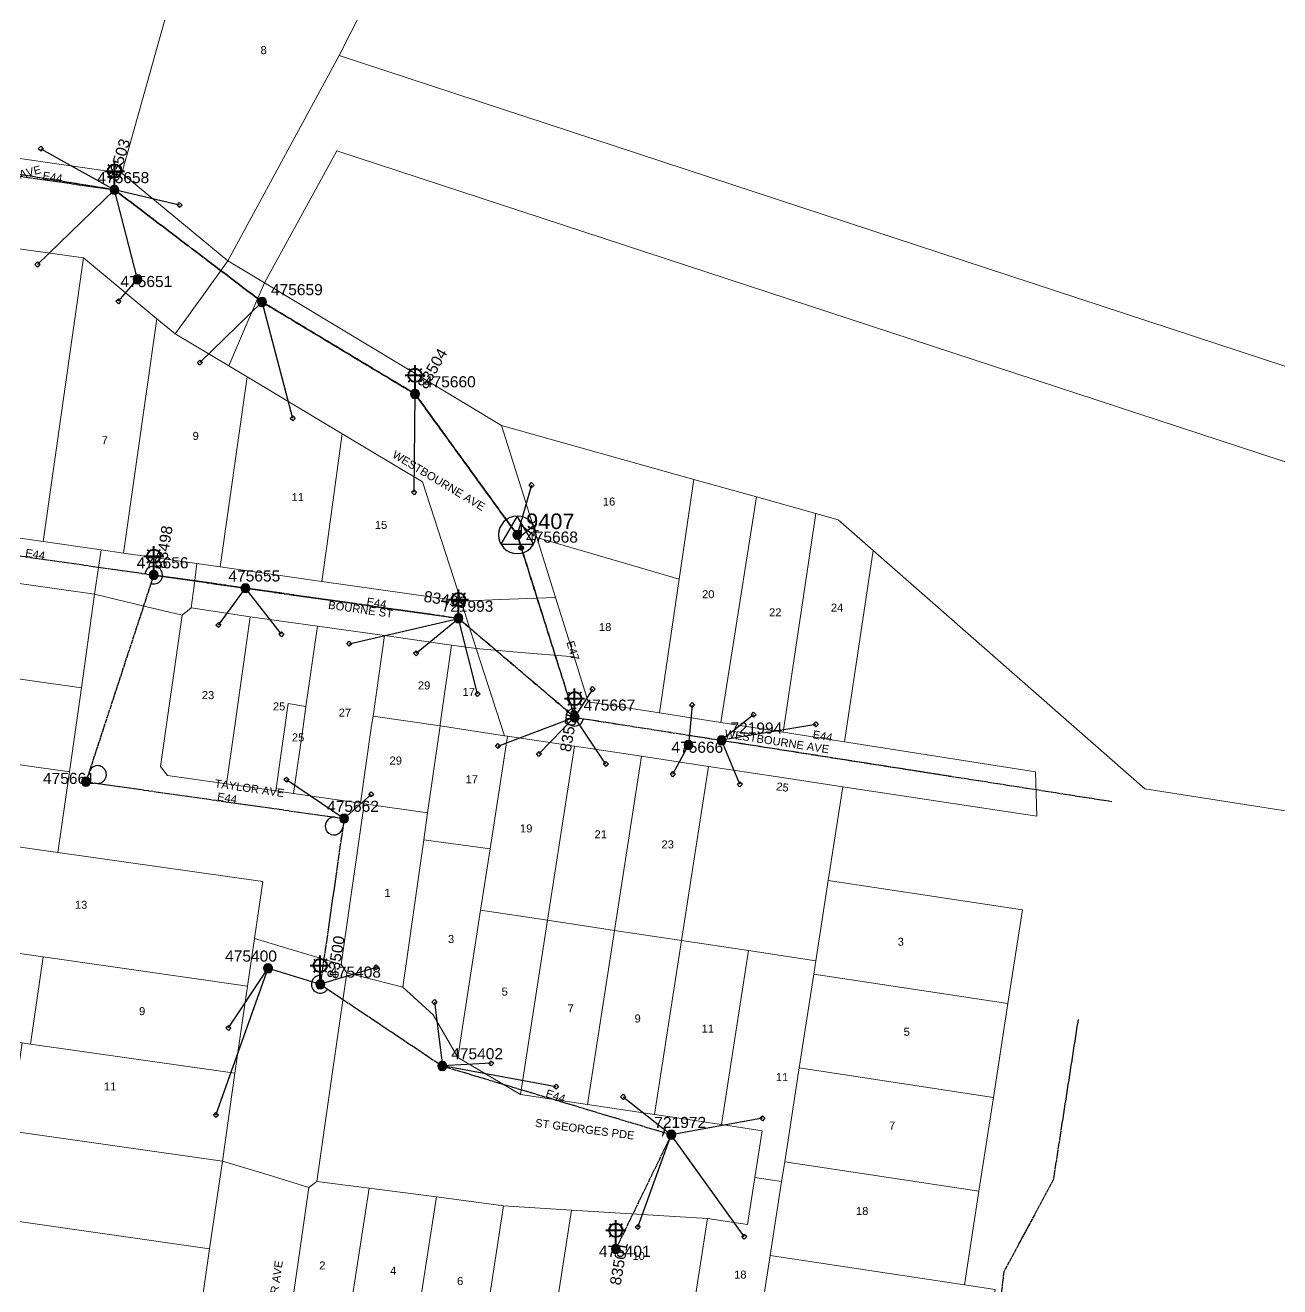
# Model space of a CAD drawing. Header units: metres. Extents: x 255732 to 259619, y 6266370 to 6267655.
# Drawn here: x 256941.6 to 257223.8, y 6267166.9 to 6267450.8 of the extents above; entities that cross this region are included whole.
import ezdxf
from ezdxf.enums import TextEntityAlignment as Align

# ---------------------------------------------------------------- set-up
doc = ezdxf.new("R2010")
doc.units = ezdxf.units.M
doc.linetypes.add('Cable Exist OH', pattern=[1, 1, 0])
doc.layers.get('0').update_dxf_attribs({"color": 6})
doc.layers.add('Cadastre Land Parcels_SP_EXT', color=9, linetype='Continuous', lineweight=5)
doc.layers.add('Cadastre Roads_SP_EXT', color=9, linetype='Continuous', lineweight=5)
for name, color, linetype in [('Equip_LV_EXT', 7, 'Continuous'), ('Equip_SP_SL_EXT', 7, 'Continuous'), ('Mains_HV_EXT', 7, 'Continuous'), ('Mains_LV_EXT', 7, 'Continuous'), ('Mains_SL_EXT', 7, 'Continuous'), ('Services_SP_EXT', 7, 'Continuous'), ('Sub_SP_TR_HV_LV_EXT', 7, 'Continuous'), ('SupportsOH_SP_TR_HV_LV_SL_EXT', 7, 'Continuous')]:
    doc.layers.add(name, color=color, linetype=linetype)
doc.layers.get('0').freeze()
doc.styles.add('iecARIAL', font='arial.ttf', dxfattribs={"height": 2})
doc.styles.add('POLE_LABEL', font='arial.ttf')
doc.styles.get("Standard").update_dxf_attribs({"font": 'arial.ttf'})

# ---------------------------------------------------------------- blocks, each defined once
blk = doc.blocks.new('SUB_POLE_EXT')
blk.add_wipeout([(0, 4.22), (0.42, 4.2), (0.83, 4.14), (1.21, 4.05), (1.62, 3.9), (1.99, 3.72), (2.35, 3.51), (2.68, 3.26), (2.99, 2.99), (3.28, 2.66), (3.52, 2.34), (3.76, 1.92), (3.9, 1.62), (4.04, 1.23), (4.18, 0.63), (4.22, 0), (4.18, -0.61), (4.06, -1.15), (3.9, -1.62), (3.58, -2.24), (3.22, -2.73), (2.97, -3.01), (2.68, -3.26), (2.36, -3.5), (2, -3.72), (1.64, -3.89), (1.25, -4.03), (0.82, -4.14), (0.42, -4.2), (0, -4.22), (-0.41, -4.2), (-0.8, -4.15), (-1.21, -4.05), (-1.62, -3.9), (-1.99, -3.73), (-2.35, -3.51), (-2.68, -3.26), (-2.96, -3.02), (-3.23, -2.72), (-3.51, -2.35), (-3.71, -2.01), (-3.91, -1.6), (-4.05, -1.21), (-4.16, -0.76), (-4.22, -0.14), (-4.21, 0.39), (-4.14, 0.83), (-4.03, 1.27), (-3.9, 1.63), (-3.71, 2.02), (-3.5, 2.37), (-3.28, 2.67), (-2.99, 2.99), (-2.68, 3.27), (-2.33, 3.52), (-1.98, 3.73), (-1.63, 3.9), (-1.2, 4.05), (-0.78, 4.15), (-0.4, 4.21)])
blk.add_line((2.16, 0.48), (2.16, 0.48, 0))
blk.add_lwpolyline([(-4.22, 0, 1), (4.22, 0, 1)], format="xyb", close=True)
blk.add_lwpolyline([(2.14, 0.52), (0, 4.22), (-3.66, -2.11), (3.66, -2.11)], close=True)
for tag, height, flags, p in [('ASSET_NUM', 3.5, 8, (2, 2)), ('STREET_CODE', 0.2, 9, (1.5, 0)), ('CONSTRUCTED_VOLTAGE', 0.2, 9, (1.5, -0.2)), ('OPERATING_VOLTAGE', 0.2, 9, (1.5, -0.6)), ('OPERATED_BY', 0.2, 9, (1.5, -0.8)), ('ORIENTATION', 0.2, 9, (1.5, -1.2)), ('OWNED_BY', 0.2, 9, (1.5, -1.4)), ('SECONDARY_VOLTAGE', 0.2, 9, (1.5, -1.6)), ('STATE', 0.2, 9, (1.5, -1.8)), ('SUBSTATION_TYPE', 0.2, 9, (1.5, -2)), ('STREETNAME', 0.2, 9, (1.5, -2.8)), ('NO_PHASES', 0.2, 9, (1.5, -0.4)), ('MAINTAINED_BY', 0.2, 9, (1.5, -1)), ('USAGE', 0.2, 9, (1.5, -2.2)), ('LEGEND', 0.2, 9, (1.5, -2.4)), ('LOCATION', 0.2, 9, (1.5, -2.6)), ('SUBURB', 0.2, 9, (1.5, -3)), ('Z', 0.2, 1, (1.5, -3.4)), ('NOTES', 0.2, 9, (1.5, -3.2))]:
    blk.add_attdef(tag, text='', height=height, dxfattribs=dict(flags=flags)).set_placement(p, align=Align.MIDDLE_LEFT)
blk = doc.blocks.new('LV_OH_LINKS_DISTFUSE_EXT')
for p, q in [((0, 0), (0.96, 0)), ((3.84, 0), (4.8, 0))]:
    blk.add_line(p, q)
blk.add_lwpolyline([(3.84, -1.2), (3.84, 1.2), (0.96, -1.2), (0.96, 1.2)], close=True)
at = {"flags": 9}
for tag, p in [('ACTUAL_STATUS', (0, 0)), ('CONSTRUCTED_VOLTAGE', (0, -0.2)), ('OPERATING_VOLTAGE', (0, -0.6)), ('ORIENTATION', (0, -0.8)), ('OWNED_BY', (0, -1)), ('STATE', (0, -1.2)), ('SWITCH_TYPE', (0, -1.4)), ('NO_PHASES', (0, -0.4)), ('USAGE', (0, -1.6)), ('NOTES', (0, -1.8))]:
    blk.add_attdef(tag, text='', height=0.2, dxfattribs=at).set_placement(p, align=Align.MIDDLE_LEFT)
at = {"flags": 1}
blk.add_attdef('Z', (0, 0), '', height=0.2, dxfattribs=at)
blk = doc.blocks.new('SL_LANTERN_EXT')
at = {"lineweight": 40}
for p, q in [((0, 1.97), (0, 6.47)), ((-2.25, 4.22), (2.25, 4.22)), ((-1.46, 5.68), (-1.06, 5.28)), ((-1.46, 2.76), (-1.06, 3.16)), ((1.46, 5.68), (1.06, 5.28)), ((1.46, 2.76), (1.06, 3.16)), ((0, 0), (0, 2.72))]:
    blk.add_line(p, q, dxfattribs=at)
blk.add_circle((0, 4.22), 1.5, dxfattribs=at)
at = {"style": 'iecARIAL', "flags": 8}
blk.add_attdef('ASSET_NUM', (1.5, 1.5), '', height=2.5, dxfattribs=at)
for tag, p, height, flags in [('OPERATING_VOLTAGE', (0.98, -1.65), 0.2, 9), ('ORIENTATION', (0.98, -1.85), 0.2, 9), ('OWNED_BY', (0.98, -2.05), 0.2, 9), ('STATE', (0.98, -2.25), 0.2, 9), ('CONSTRUCTED_VOLTAGE', (0.98, -0.65), 0.2, 9), ('CONTROL_TYPE', (0.98, -0.85), 0.2, 9), ('LANTERN_PURPOSE', (0.98, -1.05), 0.2, 9), ('LANTERN_TYPE', (0.98, -1.25), 0.2, 9), ('NO_PHASES', (0.98, -1.45), 0.2, 9), ('USAGE', (0.98, -2.45), 0.2, 9), ('CEXIST', (0.98, -2.65), 0.2, 9), ('CNEW', (0.98, -2.85), 0.2, 9), ('LNUMBER', (2.18, -3.25), 2.5, 8), ('CNUMBER', (0.98, -3.05), 0.2, 9), ('CREMOVE', (0.98, -3.25), 0.2, 9), ('CREPLACE', (0.98, -3.45), 0.2, 9), ('LKINGHEIGHT', (0.98, -3.65), 0.2, 9), ('LBRACKET', (0.98, -3.85), 0.2, 9), ('LBRACKETVOCAB', (0.98, -4.05), 0.2, 9), ('LCATEGORY', (0.98, -4.25), 0.2, 9), ('LCHARGE1', (0.98, -4.45), 0.2, 9), ('LCHARGE1PERCENT', (0.98, -4.65), 0.2, 9), ('LCHARGE2', (0.98, -4.85), 0.2, 9), ('LCHARGE2PERCENT', (0.98, -5.05), 0.2, 9), ('LCHARGE3', (0.98, -5.25), 0.2, 9), ('LCHARGE3PERCENT', (0.98, -5.45), 0.2, 9), ('LEXIST', (0.98, -5.65), 0.2, 9), ('LLAMP', (0.98, -5.85), 0.2, 9), ('LLAMPVOCAB', (0.98, -6.05), 0.2, 9), ('LMAST', (0.98, -6.25), 0.2, 9), ('LMASTVOCAB', (0.98, -6.45), 0.2, 9), ('LNEW', (0.98, -6.65), 0.2, 9), ('LANTNUMBER', (0.98, -6.85), 0.2, 9), ('LOUTREACH', (0.98, -7.25), 0.2, 9), ('LOUTREACHVOCAB', (0.98, -7.45), 0.2, 9), ('LRATECODE', (0.98, -7.65), 0.2, 9), ('LREMOVE', (0.98, -7.85), 0.2, 9), ('LREPLACE', (0.98, -8.05), 0.2, 9), ('LTYPE', (0.98, -8.25), 0.2, 9), ('LTYPEVOCAB', (0.98, -8.45), 0.2, 9), ('LEGEND', (0.98, -8.65), 0.2, 9), ('STREETNAME', (0.98, -9.25), 0.2, 9), ('SUBURB', (0.98, -9.45), 0.2, 1), ('LOCATION', (0.98, -8.85), 0.2, 9), ('NOTES', (0.98, -9.05), 0.2, 9)]:
    blk.add_attdef(tag, p, '', height=height, dxfattribs=dict(flags=flags))
blk = doc.blocks.new('CCP_EXT')
blk.add_wipeout([(0, 0.57), (0.57, 0), (0, -0.57), (-0.57, 0)])
blk.add_lwpolyline([(-0.57, 0), (0, 0.57), (0.57, 0), (0, -0.57), (-0.57, 0)])
at = {"flags": 1}
blk.add_attdef('Z', (0, 0), '', height=0.2, dxfattribs=at)
at = {"flags": 9}
for tag, p in [('CCP_TYPE', (0, 0)), ('CONSTRUCTED_VOLTAGE', (0, -0.2)), ('OPERATING_VOLTAGE', (0, -0.6)), ('ORIENTATION', (0, -0.8)), ('OWNED_BY', (0, -1)), ('STATE', (0, -1.8)), ('NO_PHASES', (0, -0.4)), ('USAGE', (0, -1.2)), ('LEGEND', (0, -1.4)), ('LIFE_SUPPORT', (0, -1.6)), ('NOTES', (0, -2))]:
    blk.add_attdef(tag, text='', height=0.2, dxfattribs=at).set_placement(p, align=Align.MIDDLE_LEFT)
blk = doc.blocks.new('POLE_EXT')
blk.add_hatch(color=256).paths.add_polyline_path([(-1, 0, 1), (1, 0, 1)])
blk.add_lwpolyline([(-1, 0, 1), (1, 0, 1)], format="xyb", close=True)
for tag, height, flags, p in [('pNumber', 2.5, 8, (-17.84, 2.07)), ('OWNED_BY', 0.2, 9, (1.35, -0.4)), ('SPECIAL_USE', 0.2, 9, (1.35, -0.8)), ('STATE', 0.2, 9, (1.35, -1)), ('cLV', 0.2, 9, (1.35, -1.4)), ('hDepth', 0.2, 9, (1.35, -1.6)), ('hDia', 0.2, 9, (1.35, -1.8)), ('cHV', 0.2, 9, (1.35, -2)), ('PARENT', 0.2, 9, (1.35, -0.6)), ('USAGE', 0.2, 9, (1.35, -1.2)), ('LBRACKET', 0.2, 9, (1.35, -2.2)), ('LExisting', 0.2, 9, (1.35, -2.4)), ('LANTNUMBER', 0.2, 9, (1.35, -2.6)), ('LOther', 0.2, 9, (1.35, -2.8)), ('cLinedev', 0.2, 9, (1.35, -3.4)), ('pExisting', 0.2, 9, (1.35, -3.8)), ('pFooting', 0.2, 9, (1.35, -4.4)), ('pNew', 0.2, 9, (1.35, -4.6)), ('pRelocate', 0.2, 9, (1.35, -5)), ('pRemove', 0.2, 9, (1.35, -5.2)), ('pReplace', 0.2, 9, (1.35, -5.4)), ('pStay', 0.2, 9, (1.35, -5.6)), ('LRemove', 0.2, 9, (1.35, -3)), ('LEGEND', 0.2, 9, (1.35, -3.2)), ('LOCATION', 0.2, 9, (1.35, -3.6)), ('PFNUMBER', 0.2, 9, (1.35, -4)), ('NEWPFNUMBER', 0.2, 9, (1.35, -4.2)), ('pType', 0.2, 9, (1.35, -5.8)), ('cspan', 0.2, 9, (1.35, -6)), ('STREETNAME', 0.2, 9, (1.35, -6.2)), ('SUBURB', 0.2, 9, (1.35, -6.4)), ('OPERATED_BY', 0.2, 9, (1.36, -7.01)), ('NOTES', 0.2, 9, (1.35, -6.6)), ('MAINTAINED_BY', 0.2, 9, (1.36, -6.81))]:
    blk.add_attdef(tag, text='', height=height, dxfattribs=dict(flags=flags)).set_placement(p, align=Align.MIDDLE_LEFT)
at = {"style": 'POLE_LABEL'}
for tag, height, flags, p in [('ASSET_NUM', 2.5, 8, (2, 2)), ('STRUCTURE_PLANT_NUMBER', 0.2, 9, (1.35, 0.03)), ('STREET_CODE', 0.2, 9, (1.35, -0.2))]:
    blk.add_attdef(tag, text='', height=height, dxfattribs=dict(at, flags=flags)).set_placement(p, align=Align.MIDDLE_LEFT)
at = {"flags": 1}
blk.add_attdef('Z', (1.35, -7.33), '', height=0.2, dxfattribs=at)
blk = doc.blocks.new('End Shackle_EXT')
blk.add_wipeout([(0, 0.25), (1.81, 0.25), (1.82, -0.25), (0, -0.25)])
blk.add_line((1.81, -1), (1.81, 1))
at = {"flags": 1}
blk.add_attdef('Z', (0, 0), '', height=0.2, dxfattribs=at)
at = {"flags": 9}
for tag, p in [('CONNECTOR_TYPE', (0, 0)), ('CONSTRUCTED_VOLTAGE', (0, -0.2)), ('OPERATING_VOLTAGE', (0, -0.6)), ('ORIENTATION', (0, -0.8)), ('OWNED_BY', (0, -1)), ('STATE', (0, -1.2)), ('NO_PHASES', (0, -0.4)), ('USAGE', (0, -1.4)), ('NOTES', (0, -1.6))]:
    blk.add_attdef(tag, text='', height=0.2, dxfattribs=at).set_placement(p, align=Align.MIDDLE_LEFT)
blk = doc.blocks.new('CONNECTOR_NODE_EXT')
h = blk.add_hatch(color=256)
edge = h.paths.add_edge_path()
edge.add_arc((0, 0), 0.5, 0, 360)
blk.add_circle((0, 0), 0.5)
at = {"flags": 1}
blk.add_attdef('Z', (0, 0), '', height=0.2, dxfattribs=at)
at = {"flags": 9}
for tag, p in [('CONNECTOR_TYPE', (0, 0)), ('CONSTRUCTED_VOLTAGE', (0, -0.2)), ('OPERATING_VOLTAGE', (0, -0.6)), ('ORIENTATION', (0, -0.8)), ('SUBTYPE', (0, -1)), ('NO_PHASES', (0, -0.4)), ('USAGE', (0, -1.2)), ('NOTES', (0, -1.4))]:
    blk.add_attdef(tag, text='', height=0.2, dxfattribs=at).set_placement(p, align=Align.MIDDLE_LEFT)

msp = doc.modelspace()

# ---------------------------------------------------------------- linework, layer by layer
at = {"layer": 'Cadastre Land Parcels_SP_EXT', "linetype": 'Continuous'}
for points in [[(257075.94, 6267651.43), (257052.75, 6267654.77), (257050.38, 6267638.89), (257047.78, 6267621.13), (257044.07, 6267595.63), (257040.33, 6267569.81), (257026.08, 6267471.42), (257012.21, 6267443.95), (257313.75, 6267344.87), (257352.19, 6267612.03), (257345.67, 6267612.96), (257327.56, 6267615.48), (257309.44, 6267618), (257285.3, 6267621.36), (257205.32, 6267632.84), (257185.3, 6267635.73), (257165.58, 6267638.56), (257135.7, 6267642.85), (257105.82, 6267647.14), (257075.94, 6267651.43)], [(256983.85, 6267490.82), (256936.47, 6267497.65), (256925.71, 6267422.87), (256963.36, 6267417.47), (256983.85, 6267490.82)], [(257012.21, 6267443.95), (257026.08, 6267471.42), (256983.85, 6267490.82), (256963.36, 6267417.47), (256987.19, 6267397.75), (257012.21, 6267443.95)], [(256954.69, 6267398.41), (256934.79, 6267401.21), (256925.71, 6267337.45), (256945.62, 6267334.61), (256954.69, 6267398.41)], [(256971.21, 6267384.72), (256954.69, 6267398.41), (256945.62, 6267334.61), (256958.67, 6267332.74), (256963.71, 6267332.01), (256971.21, 6267384.72)], [(256975.3, 6267381.36), (256971.21, 6267384.72), (256963.71, 6267332.01), (256980.19, 6267329.64), (256985.43, 6267328.89), (256991.51, 6267371.64), (256987.4, 6267374.11), (256975.3, 6267381.36)], [(257012.89, 6267358.82), (256991.51, 6267371.64), (256985.43, 6267328.89), (257008.32, 6267325.59), (257009.42, 6267333.56), (257012.89, 6267358.82)], [(257012.89, 6267358.82), (257009.42, 6267333.56), (257008.32, 6267325.59), (257039.64, 6267321.19), (257030.95, 6267348.06), (257012.89, 6267358.82)], [(257106.13, 6267344.64), (257092.03, 6267348.58), (257088.74, 6267326.14), (257084.33, 6267296.04), (257098.07, 6267293.88), (257106.13, 6267344.64)], [(257119.47, 6267340.92), (257106.13, 6267344.64), (257098.07, 6267293.88), (257112.09, 6267291.69), (257119.47, 6267340.92)], [(257125.91, 6267289.52), (257132.34, 6267332.6), (257124.46, 6267339.52), (257119.47, 6267340.92), (257112.09, 6267291.69), (257125.91, 6267289.52)], [(256957.21, 6267322.77), (256917.46, 6267328.43), (256906.09, 6267319.94), (256904.52, 6267308.74), (256954.24, 6267301.69), (256957.21, 6267322.77)], [(256992.23, 6267317.69), (256978.96, 6267319.66), (256976.89, 6267318.04), (256972.05, 6267284.02), (256973.59, 6267281.96), (256986.87, 6267280.07), (256988.66, 6267292.64), (256992.23, 6267317.69)], [(257007.32, 6267315.54), (256992.23, 6267317.69), (256988.66, 6267292.64), (256986.87, 6267280.07), (256997.96, 6267278.49), (256999.98, 6267292.84), (257000.79, 6267298.17), (257004.74, 6267297.52), (257007.32, 6267315.54)], [(257022.41, 6267313.44), (257007.32, 6267315.54), (257004.74, 6267297.52), (257004.1, 6267292.94), (257001.95, 6267277.89), (257017.04, 6267275.74), (257019.53, 6267293.23), (257019.84, 6267295.34), (257022.41, 6267313.44)], [(257037.5, 6267311.28), (257022.41, 6267313.44), (257019.84, 6267295.34), (257034.92, 6267293.11), (257034.98, 6267293.54), (257037.5, 6267311.28)], [(257043.08, 6267310.52), (257037.5, 6267311.28), (257034.98, 6267293.54), (257034.92, 6267293.11), (257049.39, 6267290.92), (257043.08, 6267310.52)], [(256954.24, 6267301.69), (256904.52, 6267308.74), (256901.78, 6267289.88), (256951.54, 6267282.79), (256954.24, 6267301.69)], [(257004.74, 6267297.52), (257000.79, 6267298.17), (256999.98, 6267292.84), (256997.96, 6267278.49), (257001.95, 6267277.89), (257004.1, 6267292.94), (257004.74, 6267297.52)], [(257034.92, 6267293.11), (257019.84, 6267295.34), (257019.53, 6267293.23), (257017.04, 6267275.74), (257017.87, 6267275.59), (257032.13, 6267273.59), (257034.92, 6267293.11)], [(257049.39, 6267290.92), (257034.92, 6267293.11), (257032.13, 6267273.59), (257031.25, 6267267.53), (257046.17, 6267265.44), (257050.09, 6267290.83), (257049.39, 6267290.92)], [(256951.54, 6267282.79), (256901.78, 6267289.88), (256899.19, 6267271.78), (256948.96, 6267264.67), (256951.54, 6267282.79)], [(257065.16, 6267288.56), (257050.09, 6267290.83), (257046.17, 6267265.44), (257044.01, 6267251.66), (257059.1, 6267249.39), (257065.16, 6267288.56)], [(257080.23, 6267286.29), (257065.16, 6267288.56), (257059.1, 6267249.39), (257074.18, 6267247.12), (257080.23, 6267286.29)], [(257095.3, 6267284.02), (257080.23, 6267286.29), (257074.18, 6267247.12), (257089.25, 6267244.85), (257095.3, 6267284.02)], [(257122.27, 6267258.36), (257125.53, 6267279.46), (257110.38, 6267281.75), (257095.3, 6267284.02), (257089.25, 6267244.85), (257104.33, 6267242.58), (257119.47, 6267240.31), (257122.27, 6267258.36)], [(257032.13, 6267273.59), (257017.87, 6267275.59), (257012.66, 6267239.42), (257013.92, 6267237.54), (257026.54, 6267234.36), (257031.25, 6267267.53), (257032.13, 6267273.59)], [(256993.16, 6267245.32), (256995.02, 6267258.12), (256948.96, 6267264.67), (256899.19, 6267271.78), (256895.83, 6267248.24), (256945.6, 6267241.14), (256991.6, 6267234.58), (256993.16, 6267245.32)], [(257044.01, 6267251.66), (257046.17, 6267265.44), (257031.25, 6267267.53), (257026.54, 6267234.36), (257033.35, 6267228.15), (257038.91, 6267218.53), (257044.01, 6267251.66)], [(257165.96, 6267251.75), (257122.27, 6267258.36), (257119.47, 6267240.31), (257119, 6267237.27), (257162.69, 6267230.65), (257165.96, 6267251.75)], [(257059.1, 6267249.39), (257044.01, 6267251.66), (257038.91, 6267218.53), (257053.04, 6267210.23), (257059.1, 6267249.39)], [(257074.18, 6267247.12), (257059.1, 6267249.39), (257053.04, 6267210.23), (257068.12, 6267207.96), (257074.18, 6267247.12)], [(256945.6, 6267241.14), (256895.83, 6267248.24), (256893.03, 6267228.64), (256940.9, 6267221.81), (256942.8, 6267221.53), (256945.6, 6267241.14)], [(257089.25, 6267244.85), (257074.18, 6267247.12), (257068.12, 6267207.96), (257083.19, 6267205.69), (257089.25, 6267244.85)], [(257104.33, 6267242.58), (257089.25, 6267244.85), (257083.19, 6267205.69), (257098.26, 6267203.42), (257104.33, 6267242.58)], [(256991.6, 6267234.58), (256945.6, 6267241.14), (256942.8, 6267221.53), (256988.78, 6267214.97), (256991.6, 6267234.58)], [(257111.77, 6267190.59), (257112.47, 6267195.08), (257115.74, 6267216.17), (257119, 6267237.27), (257119.47, 6267240.31), (257104.33, 6267242.58), (257098.26, 6267203.42), (257107.38, 6267202.04), (257105.75, 6267191.49), (257111.77, 6267190.59)], [(257162.69, 6267230.65), (257119, 6267237.27), (257115.74, 6267216.17), (257159.43, 6267209.56), (257162.69, 6267230.65)], [(256942.8, 6267221.53), (256940.9, 6267221.81), (256938.08, 6267202.04), (256985.95, 6267195.23), (256988.78, 6267214.97), (256942.8, 6267221.53)], [(257159.43, 6267209.56), (257115.74, 6267216.17), (257112.47, 6267195.08), (257156.16, 6267188.46), (257159.43, 6267209.56)], [(256938.08, 6267202.04), (256890.2, 6267208.89), (256887.34, 6267189.14), (256935.95, 6267182.19), (256983.06, 6267175.47), (256985.95, 6267195.23), (256938.08, 6267202.04)], [(257152.89, 6267167.37), (257156.16, 6267188.46), (257112.47, 6267195.08), (257111.77, 6267190.59), (257109.17, 6267173.95), (257152.89, 6267167.37)], [(257018.97, 6267189.09), (257007.17, 6267190.64), (257005.43, 6267189.29), (257000.22, 6267153.12), (257001.52, 6267151.59), (257013.15, 6267151.34), (257018.97, 6267189.09)], [(257088.05, 6267136.92), (257102.99, 6267133.94), (257109.17, 6267173.95), (257111.77, 6267190.59), (257105.75, 6267191.49), (257104.12, 6267180.95), (257095.07, 6267182.3), (257091.63, 6267160.09), (257088.05, 6267136.92)], [(257034.09, 6267187.14), (257018.97, 6267189.09), (257013.15, 6267151.34), (257028.52, 6267151), (257034.09, 6267187.14)], [(257049.23, 6267185.17), (257034.09, 6267187.14), (257028.52, 6267151), (257043.17, 6267146.02), (257049.23, 6267185.17)], [(257061.58, 6267165.35), (257064.49, 6267184.19), (257049.23, 6267185.17), (257043.17, 6267146.02), (257058.13, 6267142.99), (257061.58, 6267165.35)], [(257091.63, 6267160.09), (257095.07, 6267182.3), (257064.49, 6267184.19), (257061.58, 6267165.35), (257091.63, 6267160.09)], [(256983.06, 6267175.47), (256935.95, 6267182.19), (256928.2, 6267164.75), (256877.11, 6267171.92), (256866.26, 6267153.55), (256977.63, 6267137.64), (256983.06, 6267175.47)], [(257154.6, 6267132.56), (257159.82, 6267166.3), (257152.89, 6267167.37), (257109.17, 6267173.95), (257102.99, 6267133.94), (257154.6, 6267132.56)]]:
    msp.add_lwpolyline(points, close=True, dxfattribs=at)
at = {"layer": 'Cadastre Roads_SP_EXT', "linetype": 'Continuous'}
msp.add_lwpolyline([(256917.46, 6267328.43), (256957.21, 6267322.77), (256957.94, 6267327.72), (256958.67, 6267332.74), (256958.67, 6267332.74), (256945.62, 6267334.61), (256925.71, 6267337.45)], dxfattribs=at)
msp.add_lwpolyline([(257005.43, 6267189.29), (256997.2, 6267191.8), (256985.95, 6267195.23), (256983.06, 6267175.47), (256977.63, 6267137.64), (256976.97, 6267133.14), (257015.15, 6267115.77), (257014.15, 6267133.55), (257013.15, 6267151.34), (257001.52, 6267151.59), (257000.22, 6267153.12), (257005.43, 6267189.29)], close=True, dxfattribs=at)
at = {"layer": 'Mains_LV_EXT', "linetype": 'Cable Exist OH'}
for points in [[(256925.93, 6267418.89), (256961.67, 6267413.75)], [(256994.88, 6267388.53), (257029.3, 6267367.81)], [(256922.13, 6267334.01), (256970.51, 6267327.08)], [(256970.51, 6267327.08), (256955.25, 6267280.57)], [(256970.51, 6267327.08), (256991.14, 6267324.11)], [(256991.14, 6267324.11), (257039.08, 6267317.32)], [(257065.2, 6267295.07), (257091.15, 6267291.01)], [(257091.15, 6267291.01), (257098.25, 6267289.9)], [(257013.34, 6267272.29), (257007.97, 6267235)]]:
    msp.add_lwpolyline(points, dxfattribs=at)
at = {"layer": 'Mains_LV_EXT', "linetype": 'Continuous'}
for points in [[(256969.88, 6267325.18, 2.748254), (256968.53, 6267327.36)], [(257065.57, 6267297.04, 2.463917), (257067.18, 6267294.76)], [(256957.24, 6267280.29, 2.750368), (256955.88, 6267282.47)], [(257011.36, 6267272.57, 2.41717), (257013.05, 6267270.31)], [(257008.25, 6267236.98, 1.811503), (257009.63, 6267233.89)]]:
    msp.add_lwpolyline(points, format="xyb", dxfattribs=at)
at = {"layer": 'Mains_SL_EXT', "linetype": 'Cable Exist OH'}
msp.add_lwpolyline([(256891.38, 6267410.05), (256925.93, 6267418.89), (256961.67, 6267413.75)], dxfattribs=at)
at = {"layer": 'Services_SP_EXT'}
msp.add_lwpolyline([(256996.22, 6267238.6), (257007.97, 6267235)], dxfattribs=at)

# ---------------------------------------------------------------- block references
at = {"layer": 'Equip_SP_SL_EXT'}
ref = msp.add_blockref('SL_LANTERN_EXT', (256961.67, 6267413.75), dxfattribs=at)
ref.add_attrib('ASSET_NUM', '83503', dxfattribs={"layer": '0', "height": 2.5, "rotation": 73.3102, "style": 'iecARIAL'}).set_placement((256963.18, 6267415.25), align=Align.BOTTOM_LEFT)
ref = msp.add_blockref('SL_LANTERN_EXT', (257029.3, 6267367.81), dxfattribs=at)
ref.add_attrib('ASSET_NUM', '83504', dxfattribs={"layer": '0', "height": 2.5, "rotation": 60.2352, "style": 'iecARIAL'}).set_placement((257030.8, 6267369.31), align=Align.MIDDLE_LEFT)
ref = msp.add_blockref('SL_LANTERN_EXT', (256970.51, 6267327.08), dxfattribs=at)
ref.add_attrib('ASSET_NUM', '83498', dxfattribs={"layer": '0', "height": 2.5, "rotation": 80.82, "style": 'iecARIAL'}).set_placement((256972.01, 6267328.58), align=Align.MIDDLE_LEFT)
ref = msp.add_blockref('SL_LANTERN_EXT', (257039.08, 6267317.32), dxfattribs=at)
ref.add_attrib('ASSET_NUM', '83499', dxfattribs={"layer": '0', "height": 2.5, "rotation": 350.8807, "style": 'iecARIAL'}).set_placement((257040.58, 6267318.82), align=Align.BOTTOM_RIGHT)
ref = msp.add_blockref('SL_LANTERN_EXT', (257065.2, 6267295.07), dxfattribs=at)
ref.add_attrib('ASSET_NUM', '83505', dxfattribs={"layer": '0', "height": 2.5, "rotation": 80.1399, "style": 'iecARIAL'}).set_placement((257066.7, 6267296.57), align=Align.BOTTOM_RIGHT)
ref = msp.add_blockref('SL_LANTERN_EXT', (257007.97, 6267235), dxfattribs=at)
ref.add_attrib('ASSET_NUM', '83500', dxfattribs={"layer": '0', "height": 2.5, "rotation": 80.7226, "style": 'iecARIAL'}).set_placement((257009.47, 6267236.5), align=Align.TOP_LEFT)
ref = msp.add_blockref('SL_LANTERN_EXT', (257074.47, 6267175.42), dxfattribs=at)
ref.add_attrib('ASSET_NUM', '83501', dxfattribs={"layer": '0', "height": 2.5, "rotation": 80.1311, "style": 'iecARIAL'}).set_placement((257075.97, 6267176.92), align=Align.MIDDLE_RIGHT)
at = {"layer": 'Sub_SP_TR_HV_LV_EXT'}
ref = msp.add_blockref('SUB_POLE_EXT', (257052.29, 6267336.12), dxfattribs=at)
ref.add_attrib('ASSET_NUM', '9407', dxfattribs={"layer": '0', "height": 3.5}).set_placement((257054.29, 6267336.37), align=Align.BOTTOM_LEFT)
at = {"layer": 'SupportsOH_SP_TR_HV_LV_SL_EXT'}
ref = msp.add_blockref('POLE_EXT', (256961.67, 6267413.75), dxfattribs=at)
ref.add_attrib('ASSET_NUM', '475658', dxfattribs={"layer": '0', "height": 2.5, "style": 'POLE_LABEL'}).set_placement((256963.67, 6267414.5), align=Align.BOTTOM_CENTER)
ref = msp.add_blockref('POLE_EXT', (256966.85, 6267393.62), dxfattribs=at)
ref.add_attrib('ASSET_NUM', '475651', dxfattribs={"layer": '0', "height": 2.5, "rotation": 0.062, "style": 'POLE_LABEL'}).set_placement((256968.85, 6267394.37), align=Align.TOP_CENTER)
ref = msp.add_blockref('POLE_EXT', (256994.88, 6267388.53), dxfattribs=at)
ref.add_attrib('ASSET_NUM', '475659', dxfattribs={"layer": '0', "height": 2.5, "style": 'POLE_LABEL'}).set_placement((256996.88, 6267389.29), align=Align.BOTTOM_LEFT)
ref = msp.add_blockref('POLE_EXT', (257029.3, 6267367.81), dxfattribs=at)
ref.add_attrib('ASSET_NUM', '475660', dxfattribs={"layer": '0', "height": 2.5, "style": 'POLE_LABEL'}).set_placement((257031.3, 6267368.56), align=Align.BOTTOM_LEFT)
ref = msp.add_blockref('POLE_EXT', (256970.51, 6267327.08), dxfattribs=at)
ref.add_attrib('ASSET_NUM', '475656', dxfattribs={"layer": '0', "height": 2.5, "style": 'POLE_LABEL'}).set_placement((256972.51, 6267327.83), align=Align.BOTTOM_CENTER)
ref = msp.add_blockref('POLE_EXT', (256991.14, 6267324.11), dxfattribs=at)
ref.add_attrib('ASSET_NUM', '475655', dxfattribs={"layer": '0', "height": 2.5, "rotation": 359.9901, "style": 'POLE_LABEL'}).set_placement((256993.14, 6267324.87), align=Align.BOTTOM_CENTER)
ref = msp.add_blockref('POLE_EXT', (257039.08, 6267317.32), dxfattribs=at)
ref.add_attrib('ASSET_NUM', '721993', dxfattribs={"layer": '0', "height": 2.5, "rotation": 359.9702, "style": 'POLE_LABEL'}).set_placement((257041.08, 6267318.07), align=Align.BOTTOM_CENTER)
ref = msp.add_blockref('POLE_EXT', (257065.2, 6267295.07), dxfattribs=at)
ref.add_attrib('ASSET_NUM', '475667', dxfattribs={"layer": '0', "height": 2.5, "style": 'POLE_LABEL'}).set_placement((257067.2, 6267295.82), align=Align.BOTTOM_LEFT)
ref = msp.add_blockref('POLE_EXT', (257090.81, 6267288.83), dxfattribs=at)
ref.add_attrib('ASSET_NUM', '475666', dxfattribs={"layer": '0', "height": 2.5, "style": 'POLE_LABEL'}).set_placement((257092.81, 6267289.58), align=Align.TOP_CENTER)
ref = msp.add_blockref('POLE_EXT', (256955.25, 6267280.57), dxfattribs=at)
ref.add_attrib('ASSET_NUM', '475661', dxfattribs={"layer": '0', "height": 2.5, "style": 'POLE_LABEL'}).set_placement((256957.25, 6267281.32), align=Align.MIDDLE_RIGHT)
ref = msp.add_blockref('POLE_EXT', (256996.22, 6267238.6), dxfattribs=at)
ref.add_attrib('ASSET_NUM', '475400', dxfattribs={"layer": '0', "height": 2.5, "style": 'POLE_LABEL'}).set_placement((256998.22, 6267239.35), align=Align.BOTTOM_RIGHT)
ref = msp.add_blockref('POLE_EXT', (257074.47, 6267175.42), dxfattribs=at)
ref.add_attrib('ASSET_NUM', '475401', dxfattribs={"layer": '0', "height": 2.5, "rotation": 359.9855, "style": 'POLE_LABEL'}).set_placement((257076.47, 6267176.17), align=Align.TOP_CENTER)

# ---------------------------------------------------------------- texts
at = {"layer": 'Cadastre Land Parcels_SP_EXT'}
for s, p in [('8', (256994.54, 6267444.28)), ('7', (256958.78, 6267356.5)), ('9', (256979.25, 6267357.48)), ('11', (257001.52, 6267343.7)), ('16', (257071.54, 6267342.72)), ('15', (257020.24, 6267337.45)), ('20', (257093.86, 6267321.86)), ('24', (257122.85, 6267318.85)), ('22', (257108.94, 6267317.78)), ('18', (257070.67, 6267314.48)), ('23', (256981.32, 6267299.16)), ('29', (257029.93, 6267301.34)), ('17', (257039.97, 6267299.87)), ('25', (256997.32, 6267296.62)), ('27', (257012.12, 6267295.21)), ('25', (257001.59, 6267289.64)), ('29', (257023.56, 6267284.44)), ('17', (257040.66, 6267280.24)), ('19', (257052.91, 6267269.17)), ('21', (257069.67, 6267267.84)), ('23', (257084.74, 6267265.57)), ('1', (257022.4, 6267254.67)), ('13', (256952.77, 6267251.98)), ('3', (257036.7, 6267244.28)), ('3', (257137.88, 6267243.67)), ('5', (257048.77, 6267232.45)), ('9', (256967.2, 6267228.05)), ('7', (257063.61, 6267228.68)), ('9', (257078.68, 6267226.4)), ('11', (257093.76, 6267224.13)), ('5', (257139.21, 6267223.41)), ('11', (256959.3, 6267211.12)), ('11', (257110.46, 6267213.22)), ('7', (257135.95, 6267202.32)), ('18', (257128.49, 6267183.09)), ('2', (257007.74, 6267170.84)), ('10', (257078.19, 6267172.98)), ('4', (257023.68, 6267169.64)), ('18', (257101.07, 6267168.78)), ('6', (257038.75, 6267167.33))]:
    msp.add_text(s, height=1.8, dxfattribs=at).set_placement(p)
msp.add_text('25', height=1.8, rotation=351.761, dxfattribs=at).set_placement((257110.46, 6267278.69))
at = {"layer": 'Cadastre Roads_SP_EXT'}
for s, rotation, p in [('WESTBOURNE AVE', 14.3055, (256922.32, 6267411.65)), ('BOURNE ST', 351.9005, (257009.67, 6267319.5)), ('ST GEORGES PDE', 352.5955, (257056.23, 6267202.95)), ('TAYLOR AVE', 81.7774, (256997.31, 6267157.09))]:
    msp.add_text(s, height=1.8, rotation=rotation, dxfattribs=at).set_placement(p)
at = {"layer": 'Mains_LV_EXT'}
for s, rotation, p in [('E44', 350.7151, (256945.4, 6267416.09)), ('E44', 350.7369, (256941.5, 6267331.23)), ('E44', 350.815, (257018.29, 6267320.27)), ('E47', 285.9558, (257063.32, 6267311.97)), ('E44', 350.7686, (256984.67, 6267276.38))]:
    msp.add_text(s, height=1.8, rotation=rotation, dxfattribs=at).set_placement(p)

# ---------------------------------------------------------------- next in the draw order: linework, layer by layer
at = {"layer": 'Cadastre Land Parcels_SP_EXT', "linetype": 'Continuous'}
msp.add_lwpolyline([(257952.81, 6267222.08), (257659.64, 6267265.25), (257354.29, 6267310.14), (257307.4, 6267325.52), (257011.71, 6267422.55), (256995.43, 6267392.79), (257048.73, 6267360.69), (257092.03, 6267348.58), (257106.13, 6267344.64), (257119.47, 6267340.92), (257124.46, 6267339.52), (257132.34, 6267332.6), (257149.48, 6267317.56), (257193.47, 6267278.94), (257243.3, 6267271.14), (257242.48, 6267258.31), (257397.19, 6267182.87), (257431.8, 6267174.65), (257473.94, 6267163.52), (257479.17, 6267162.1), (257556.65, 6267140.99), (257570.41, 6267137.22), (257649.81, 6267115.59), (257705.56, 6267100.43)], dxfattribs=at)
for points in [[(257088.74, 6267326.14), (257092.03, 6267348.58), (257048.73, 6267360.69), (257056.66, 6267335.49), (257088.74, 6267326.14)], [(257088.74, 6267326.14), (257056.66, 6267335.49), (257060.89, 6267322.02), (257065.1, 6267308.66), (257068.28, 6267298.55), (257084.33, 6267296.04), (257088.74, 6267326.14)]]:
    msp.add_lwpolyline(points, close=True, dxfattribs=at)
at = {"layer": 'Mains_LV_EXT', "linetype": 'Cable Exist OH'}
for points in [[(257053.16, 6267333.2), (257052.29, 6267336.12)], [(257053.16, 6267333.2), (257065.2, 6267295.07)]]:
    msp.add_lwpolyline(points, dxfattribs=at)

# ---------------------------------------------------------------- next in the draw order: block references
at = {"layer": 'Equip_LV_EXT'}
for name, p in [('LV_OH_LINKS_DISTFUSE_EXT', (257052.29, 6267337.12)), ('CONNECTOR_NODE_EXT', (257053.16, 6267333.2))]:
    msp.add_blockref(name, p, dxfattribs=at)
at = {"layer": 'Services_SP_EXT'}
for p in [(256945.08, 6267423), (256976.32, 6267410.32), (256944.33, 6267396.94), (256962.55, 6267388.67), (256980.9, 6267374.87), (256985.06, 6267315.82), (256987.32, 6267225.18), (256984.5, 6267205.57)]:
    msp.add_blockref('CCP_EXT', p, dxfattribs=at)
at = {"layer": 'SupportsOH_SP_TR_HV_LV_SL_EXT'}
ref = msp.add_blockref('POLE_EXT', (257052.29, 6267336.12), dxfattribs=at)
ref.add_attrib('ASSET_NUM', '475668', dxfattribs={"layer": '0', "height": 2.5, "style": 'POLE_LABEL'}).set_placement((257054.29, 6267336.87), align=Align.TOP_LEFT)

# ---------------------------------------------------------------- next in the draw order: linework, layer by layer
at = {"layer": 'Cadastre Roads_SP_EXT', "linetype": 'Continuous'}
msp.add_lwpolyline([(256963.36, 6267417.47), (256925.71, 6267422.87), (256893.73, 6267414.69), (256857.44, 6267405.43), (256858.06, 6267395.19), (256858.69, 6267384.96), (256881.67, 6267390.86), (256906.93, 6267397.34), (256926.63, 6267402.4), (256934.79, 6267401.21), (256954.69, 6267398.41), (256971.21, 6267384.72), (256975.3, 6267381.36), (256981.68, 6267390.15), (256987.19, 6267397.75), (256963.36, 6267417.47)], close=True, dxfattribs=at)
at = {"layer": 'Mains_LV_EXT', "linetype": 'Cable Exist OH'}
msp.add_lwpolyline([(256961.67, 6267413.75), (256994.88, 6267388.53)], dxfattribs=at)
at = {"layer": 'Mains_SL_EXT', "linetype": 'Cable Exist OH'}
for points in [[(256961.67, 6267413.75), (256994.88, 6267388.53), (257029.3, 6267367.81)], [(257039.08, 6267317.32), (256991.14, 6267324.14), (256970.51, 6267327.08)]]:
    msp.add_lwpolyline(points, dxfattribs=at)
at = {"layer": 'Services_SP_EXT'}
for points in [[(256945.08, 6267423), (256961.67, 6267413.75)], [(256944.33, 6267396.94), (256961.67, 6267413.75)], [(256962.55, 6267388.67), (256966.85, 6267393.62), (256961.67, 6267413.75)], [(256976.32, 6267410.32), (256961.67, 6267413.75)], [(256980.9, 6267374.87), (256994.88, 6267388.53)], [(256985.06, 6267315.82), (256991.14, 6267324.11)], [(256984.5, 6267205.57), (256996.22, 6267238.6)], [(256987.32, 6267225.18), (256996.22, 6267238.6)]]:
    msp.add_lwpolyline(points, dxfattribs=at)

# ---------------------------------------------------------------- next in the draw order: block references
for p in [(257001.79, 6267362.33), (257029.07, 6267345.71), (257055.51, 6267347.29), (256999.24, 6267313.76), (257014.49, 6267311.61), (257029.55, 6267309.48), (257043.36, 6267300.33), (257069.23, 6267301.39), (257091.63, 6267297.83), (257105.45, 6267295.65), (257119.45, 6267293.47), (257047.95, 6267288.6), (257057.17, 6267286.83), (257072.24, 6267284.55), (257000.37, 6267281.06), (257087.32, 6267282.28), (257102.39, 6267280.01), (257019.45, 6267277.73), (257020.56, 6267238.81), (257033.66, 6267230.98), (257046.44, 6267217.23), (257061.01, 6267211.96), (257076.09, 6267209.68), (257107.45, 6267204.85), (257079.4, 6267180.37), (257103.36, 6267178.23)]:
    msp.add_blockref('CCP_EXT', p, dxfattribs=at)

# ---------------------------------------------------------------- next in the draw order: linework, layer by layer
at = {"layer": 'Cadastre Roads_SP_EXT', "linetype": 'Continuous'}
for points in [[(257313.75, 6267344.87), (257012.21, 6267443.95), (256987.19, 6267397.75), (256991.07, 6267395.41), (256995.43, 6267392.79), (257011.71, 6267422.55), (257307.4, 6267325.52), (257313.75, 6267344.87)], [(257048.73, 6267360.69), (256995.43, 6267392.79), (256991.56, 6267383.79), (256987.4, 6267374.11), (256991.51, 6267371.64), (257012.89, 6267358.82), (257030.95, 6267348.06), (257039.64, 6267321.19), (257048.48, 6267321.54), (257060.89, 6267322.02), (257056.66, 6267335.49), (257048.73, 6267360.69)], [(256985.43, 6267328.89), (256980.19, 6267329.64), (256979.57, 6267324.63), (256978.96, 6267319.66), (256992.23, 6267317.69), (257007.32, 6267315.54), (257022.41, 6267313.44), (257037.5, 6267311.28), (257043.08, 6267310.52), (257041.33, 6267315.95), (257039.64, 6267321.19), (257008.32, 6267325.59), (256985.43, 6267328.89)], [(256976.89, 6267318.04), (256968.62, 6267320.03), (256957.21, 6267322.77), (256954.24, 6267301.69), (256951.54, 6267282.79), (256948.96, 6267264.67), (256995.02, 6267258.12), (256993.16, 6267245.32), (257004.42, 6267241.91), (257012.66, 6267239.42), (257017.87, 6267275.59), (257017.04, 6267275.74), (257001.95, 6267277.89), (256997.96, 6267278.49), (256986.87, 6267280.07), (256973.59, 6267281.96), (256972.05, 6267284.02), (256976.89, 6267318.04)], [(257065.1, 6267308.66), (257052.26, 6267309.75), (257043.08, 6267310.52), (257049.39, 6267290.92), (257050.09, 6267290.83), (257065.16, 6267288.56), (257080.23, 6267286.29), (257095.3, 6267284.02), (257110.38, 6267281.75), (257125.53, 6267279.46), (257169.18, 6267272.85), (257169.02, 6267277.82), (257168.86, 6267282.8), (257145.46, 6267286.46), (257125.91, 6267289.52), (257112.09, 6267291.69), (257098.07, 6267293.88), (257084.33, 6267296.04), (257068.28, 6267298.55), (257065.1, 6267308.66)], [(257026.54, 6267234.36), (257013.92, 6267237.54), (257010.57, 6267214.23), (257007.17, 6267190.64), (257018.97, 6267189.09), (257034.09, 6267187.14), (257049.23, 6267185.17), (257064.49, 6267184.19), (257095.07, 6267182.3), (257104.12, 6267180.95), (257105.75, 6267191.49), (257107.38, 6267202.04), (257098.26, 6267203.42), (257083.19, 6267205.69), (257068.12, 6267207.96), (257053.04, 6267210.23), (257038.91, 6267218.53), (257033.35, 6267228.15), (257026.54, 6267234.36)]]:
    msp.add_lwpolyline(points, close=True, dxfattribs=at)
at = {"layer": 'Mains_HV_EXT', "linetype": 'Cable Exist OH'}
for points in [[(257052.29, 6267336.12), (257029.3, 6267367.81), (256994.88, 6267388.53), (256961.67, 6267413.75), (256925.91, 6267419.52), (256891.38, 6267410.05)], [(257052.29, 6267336.12), (257065.2, 6267295.07), (257139.77, 6267283.39), (257186.05, 6267276.14)]]:
    msp.add_lwpolyline(points, dxfattribs=at)
at = {"layer": 'Mains_LV_EXT', "linetype": 'Cable Exist OH'}
for points in [[(257029.3, 6267367.81), (257052.29, 6267336.12), (257053.16, 6267333.2)], [(257039.08, 6267317.32), (257065.2, 6267295.07)], [(257098.25, 6267289.9), (257149.96, 6267281.8)], [(256955.25, 6267280.57), (257013.34, 6267272.29)], [(257007.97, 6267235), (257035.44, 6267216.62)]]:
    msp.add_lwpolyline(points, dxfattribs=at)
at = {"layer": 'Mains_SL_EXT', "linetype": 'Cable Exist OH'}
for points in [[(257029.3, 6267367.81), (257052.29, 6267336.12), (257065.2, 6267295.07)], [(256970.51, 6267327.08), (256955.25, 6267280.57), (257013.34, 6267272.29), (257007.97, 6267235)], [(257065.2, 6267295.07), (257039.08, 6267317.32)], [(257065.2, 6267295.07), (257098.25, 6267289.9), (257139.77, 6267283.39), (257186.05, 6267276.14)]]:
    msp.add_lwpolyline(points, dxfattribs=at)
at = {"layer": 'Services_SP_EXT'}
for points in [[(257001.79, 6267362.33), (256994.88, 6267388.53)], [(257029.07, 6267345.71), (257029.3, 6267367.81)], [(257055.51, 6267347.29), (257052.29, 6267336.12)], [(256999.24, 6267313.76), (256991.14, 6267324.11)], [(257014.49, 6267311.61), (257039.08, 6267317.32)], [(257029.55, 6267309.48), (257039.08, 6267317.32)], [(257043.36, 6267300.33), (257039.08, 6267317.32)], [(257069.23, 6267301.39), (257065.2, 6267295.07)], [(257091.63, 6267297.83), (257090.81, 6267288.83)], [(257047.95, 6267288.6), (257065.2, 6267295.07)], [(257057.17, 6267286.83), (257065.2, 6267295.07)], [(257072.24, 6267284.55), (257065.2, 6267295.07)], [(257105.45, 6267295.65), (257098.25, 6267289.9)], [(257119.45, 6267293.47), (257098.25, 6267289.9)], [(257102.39, 6267280.01), (257098.25, 6267289.9)], [(257087.32, 6267282.28), (257090.81, 6267288.83)], [(257000.37, 6267281.06), (257013.34, 6267272.29)], [(257019.45, 6267277.73), (257013.34, 6267272.29)], [(257020.56, 6267238.81), (257007.97, 6267235)], [(257033.66, 6267230.98), (257035.44, 6267216.62)], [(257046.44, 6267217.23), (257035.44, 6267216.62)], [(257061.01, 6267211.96), (257035.44, 6267216.62)], [(257076.09, 6267209.68), (257086.95, 6267201.16)], [(257107.45, 6267204.85), (257086.95, 6267201.16)], [(257079.4, 6267180.37), (257086.95, 6267201.16)], [(257103.36, 6267178.23), (257086.95, 6267201.16)]]:
    msp.add_lwpolyline(points, dxfattribs=at)

# ---------------------------------------------------------------- next in the draw order: block references
at = {"layer": 'SupportsOH_SP_TR_HV_LV_SL_EXT'}
ref = msp.add_blockref('POLE_EXT', (257098.25, 6267289.9), dxfattribs=at)
ref.add_attrib('ASSET_NUM', '721994', dxfattribs={"layer": '0', "height": 2.5, "style": 'POLE_LABEL'}).set_placement((257100.25, 6267290.65), align=Align.BOTTOM_LEFT)
ref = msp.add_blockref('POLE_EXT', (257013.34, 6267272.29), dxfattribs=at)
ref.add_attrib('ASSET_NUM', '475662', dxfattribs={"layer": '0', "height": 2.5, "style": 'POLE_LABEL'}).set_placement((257015.34, 6267273.04), align=Align.BOTTOM_CENTER)
ref = msp.add_blockref('POLE_EXT', (257007.97, 6267235), dxfattribs=at)
ref.add_attrib('ASSET_NUM', '475408', dxfattribs={"layer": '0', "height": 2.5, "rotation": 359.9442, "style": 'POLE_LABEL'}).set_placement((257009.97, 6267235.75), align=Align.BOTTOM_LEFT)
ref = msp.add_blockref('POLE_EXT', (257035.44, 6267216.62), dxfattribs=at)
ref.add_attrib('ASSET_NUM', '475402', dxfattribs={"layer": '0', "height": 2.5, "style": 'POLE_LABEL'}).set_placement((257037.44, 6267217.37), align=Align.BOTTOM_LEFT)

# ---------------------------------------------------------------- next in the draw order: texts
at = {"layer": 'Cadastre Roads_SP_EXT'}
for s, rotation, p in [('WESTBOURNE AVE', 329.0618, (257024.01, 6267353.65)), ('WESTBOURNE AVE', 351.2784, (257098.83, 6267290.55)), ('TAYLOR AVE', 351.8591, (256984.12, 6267279.33))]:
    msp.add_text(s, height=1.8, rotation=rotation, dxfattribs=at).set_placement(p)
at = {"layer": 'Mains_LV_EXT'}
for rotation, p in [(349.9833, (257118.64, 6267290.38)), (342.1839, (257058.52, 6267209.69))]:
    msp.add_text('E44', height=1.8, rotation=rotation, dxfattribs=at).set_placement(p)

# ---------------------------------------------------------------- next in the draw order: block references
at = {"layer": 'Mains_LV_EXT', "rotation": 162.2563818260749}
msp.add_blockref('End Shackle_EXT', (257086.95, 6267201.16), dxfattribs=at)

# ---------------------------------------------------------------- next in the draw order: linework, layer by layer
at = {"layer": 'Mains_HV_EXT', "linetype": 'Cable Exist OH'}
msp.add_lwpolyline([(257178.45, 6267227.04), (257172.87, 6267190.97), (257161.74, 6267170.3), (257156.87, 6267128.26), (257091.19, 6267119.91), (257073.51, 6267123.48)], dxfattribs=at)
at = {"layer": 'Mains_LV_EXT', "linetype": 'Cable Exist OH'}
msp.add_lwpolyline([(257035.44, 6267216.62), (257086.95, 6267201.16)], dxfattribs=at)
at = {"layer": 'Mains_SL_EXT', "linetype": 'Cable Exist OH'}
msp.add_lwpolyline([(257007.97, 6267235), (257035.44, 6267216.62), (257086.95, 6267201.16), (257074.47, 6267175.42)], dxfattribs=at)

# ---------------------------------------------------------------- next in the draw order: block references
at = {"layer": 'SupportsOH_SP_TR_HV_LV_SL_EXT'}
ref = msp.add_blockref('POLE_EXT', (257086.95, 6267201.16), dxfattribs=at)
ref.add_attrib('ASSET_NUM', '721972', dxfattribs={"layer": '0', "height": 2.5, "style": 'POLE_LABEL'}).set_placement((257088.95, 6267201.91), align=Align.BOTTOM_CENTER)

doc.saveas('drawing.dxf')
